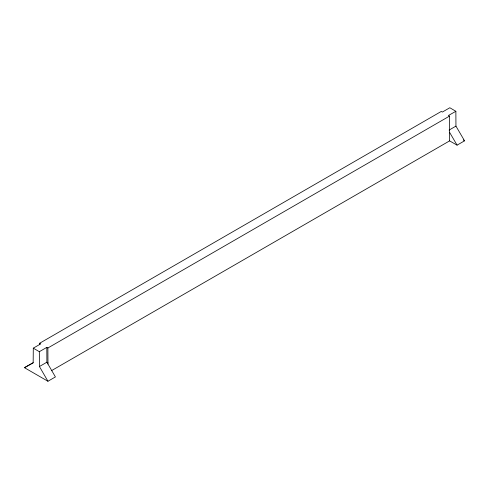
<?xml version="1.0" encoding="UTF-8"?>
<svg xmlns="http://www.w3.org/2000/svg" width="489" height="489" viewBox="0 0 489 489"><rect width="100%" height="100%" fill="white"/><g stroke="black" fill="none" stroke-linecap="round" stroke-linejoin="round"><path stroke-width="0.73" d="M51.333 370.754L449.599 140.887L457.074 145.147L464.55 140.832L455.95 126.119L455.864 111.29L449.825 107.751L442.349 112.067L441.28 111.437L39.707 343.211L40.776 343.84L33.295 348.156L33.16 362.856L24.45 367.685L47.94 381.249L55.416 376.933L46.895 362.208L46.81 347.379L39.334 351.695L39.42 366.524L47.94 381.249M39.695 344.684L39.707 343.211M46.81 347.379L47.879 347.991L449.452 116.144L449.599 140.887M24.45 367.685L33.197 362.661M39.42 366.524L46.895 362.208L47.965 362.82M449.098 130.074L455.95 126.119M455.864 111.29L448.382 115.532L449.452 116.144M33.295 348.156L39.334 351.695M463.309 139.964L464.55 140.832M449.55 132.274L457.074 145.147M47.879 347.991L47.971 364.067"/></g></svg>
